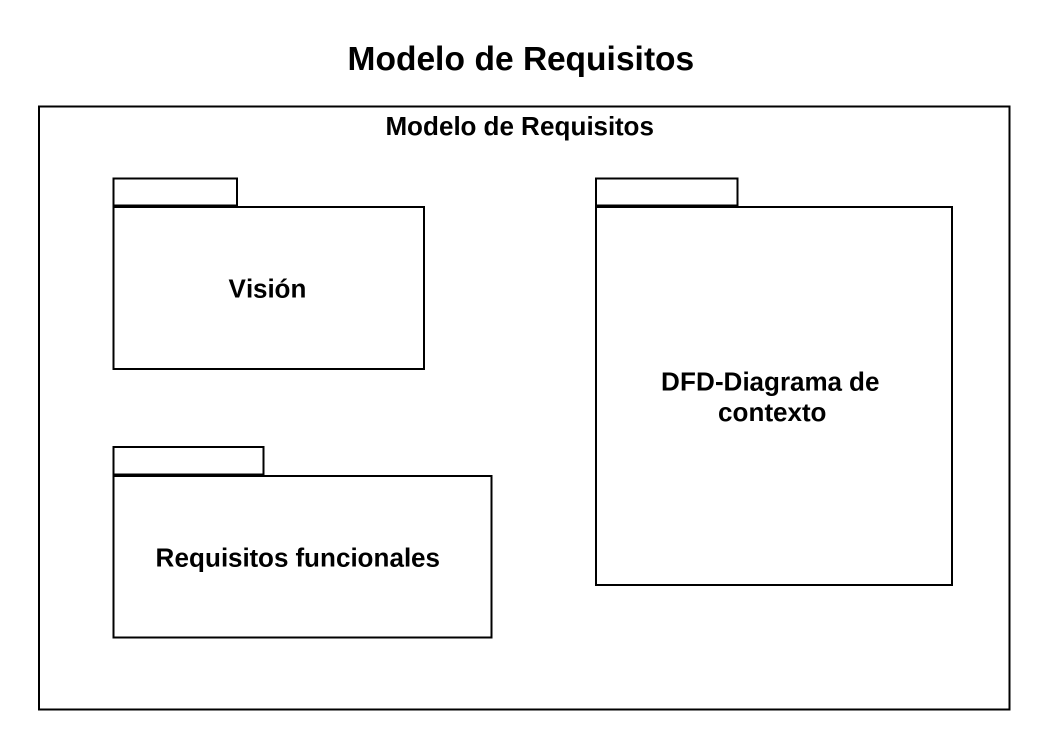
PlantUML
@startuml
title Modelo de Requisitos
rectangle "Modelo de Requisitos" as Modelo_de_Requisitos {
  package Visión {
  }
  package "DFD-Diagrama de contexto" as DFD_Diagrama_de_contexto {
  }
  package "Requisitos funcionales" as Requisitos_funcionales {
  }
}
@enduml
